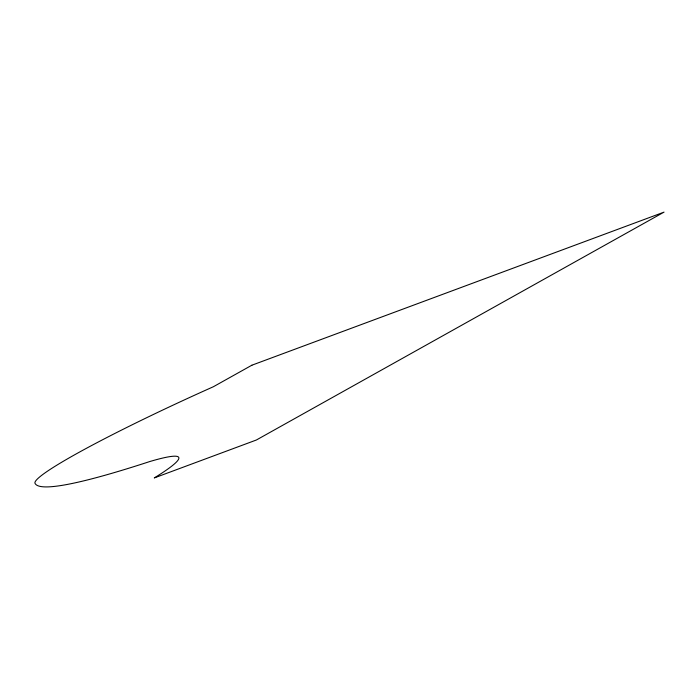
<?xml version="1.0" encoding="UTF-8"?>
<svg xmlns="http://www.w3.org/2000/svg" width="699" height="699" viewBox="0 0 699 699"><rect width="100%" height="100%" fill="white"/><g stroke="black" fill="none" stroke-linecap="round" stroke-linejoin="round"><path stroke-width="1.05" d="M251.902 365.201L213.352 386.748A190.958 14.653 -24.3 0 0 34.95 483.114A619.891 47.558 -24.3 0 0 149.612 461.593A218.333 16.75 -24.3 0 1 154.287 477.924L256.376 440.003L664.05 212.12L251.902 365.201"/></g></svg>
